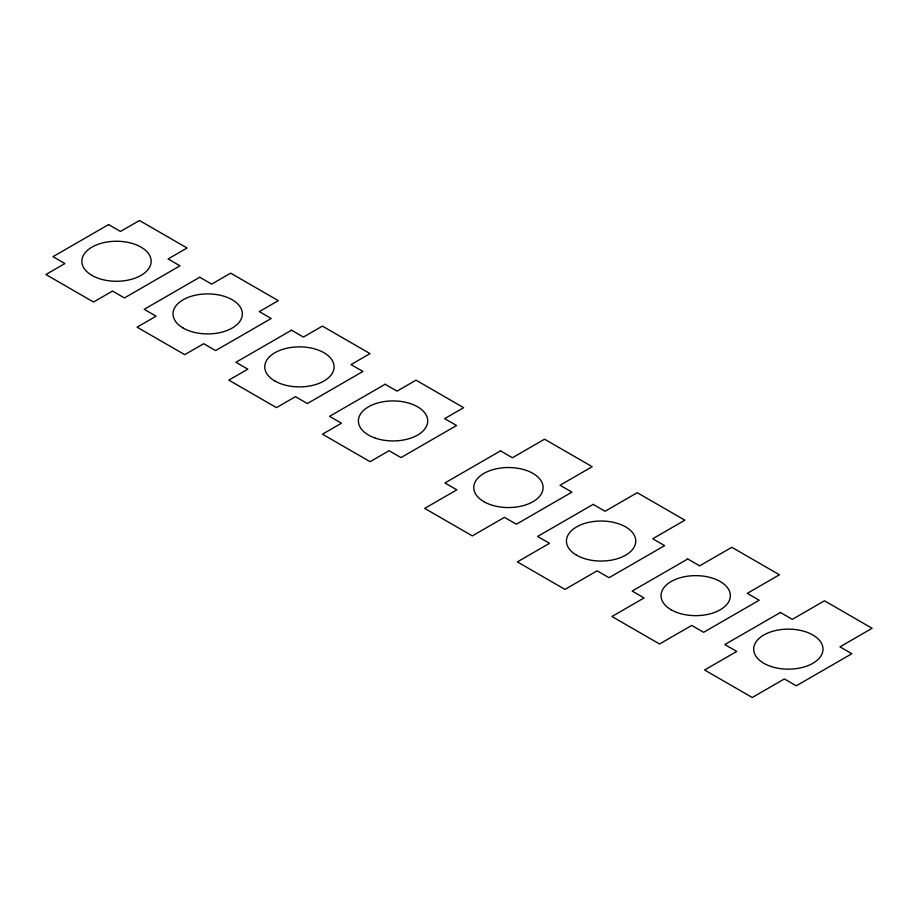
<?xml version="1.0" encoding="UTF-8"?>
<svg xmlns="http://www.w3.org/2000/svg" width="918" height="918" viewBox="0 0 918 918"><rect width="100%" height="100%" fill="white"/><g stroke="black" fill="none" stroke-linecap="round" stroke-linejoin="round"><path stroke-width="1.38" d="M108.565 224.589L52.992 256.673L64.903 263.546L45.9 274.516L93.533 302.022L112.524 291.052L124.435 297.925L180.008 265.841L168.097 258.968L187.1 247.998L139.467 220.504L120.465 231.462L108.565 224.589M199.757 277.247L144.183 309.32L156.094 316.194L137.092 327.164L184.725 354.669L203.716 343.699L215.627 350.573L271.2 318.489L259.289 311.615L278.292 300.645L230.659 273.151L211.656 284.121L199.757 277.247M291.488 330.205L235.926 362.289L247.826 369.162L228.834 380.132L276.467 407.638L295.458 396.668L307.369 403.541L362.931 371.457L351.032 364.584L370.023 353.614L322.402 326.108L303.399 337.078L291.488 330.205M385.124 384.263L329.551 416.347L341.462 423.221L322.459 434.191L370.092 461.685L389.094 450.715L400.994 457.589L456.567 425.516L444.656 418.642L463.659 407.672L416.026 380.167L397.024 391.137L385.124 384.263M500.505 450.876L444.932 482.96L456.843 489.833L424.69 508.4L472.322 535.894L504.464 517.339L516.375 524.212L571.948 492.128L560.037 485.255L592.19 466.688L544.558 439.194L512.405 457.749L500.505 450.876M593.166 504.384L537.604 536.456L549.503 543.341L517.35 561.896L564.983 589.402L597.136 570.835L609.047 577.709L664.609 545.625L652.709 538.751L684.862 520.185L637.23 492.691L605.077 511.257L593.166 504.384M687.743 558.982L632.169 591.066L644.08 597.939L611.927 616.506L659.56 644L691.713 625.433L703.624 632.307L759.186 600.234L747.275 593.349L779.428 574.794L731.807 547.289L699.654 565.855L687.743 558.982M780.415 612.478L724.841 644.562L736.752 651.436L704.599 670.002L752.232 697.496L784.385 678.941L796.285 685.815L851.858 653.731L839.947 646.857L872.1 628.291L824.467 600.797L792.314 619.352L780.415 612.478M771.017 666.479A34.666 20.012 0 0 0 823.01 649.152A34.666 20.012 0 0 0 771.017 631.813A34.666 20.012 0 0 0 771.017 666.479M183.175 328.059A34.666 20.012 0 0 0 241.17 319.085A34.666 20.012 0 0 0 198.724 294.575A34.666 20.012 0 0 0 183.175 328.059M91.984 275.411A34.666 20.012 0 0 0 149.978 266.438A34.666 20.012 0 0 0 107.532 241.927A34.666 20.012 0 0 0 91.984 275.411M671.173 609.793A34.666 20.012 0 0 0 729.156 600.831A34.666 20.012 0 0 0 686.71 576.32A34.666 20.012 0 0 0 671.173 609.793M576.596 555.195A34.666 20.012 0 0 0 634.59 546.221A34.666 20.012 0 0 0 592.133 521.711A34.666 20.012 0 0 0 576.596 555.195M483.924 501.698A34.666 20.012 0 0 0 541.918 492.725A34.666 20.012 0 0 0 499.472 468.214A34.666 20.012 0 0 0 483.924 501.698M274.918 381.027A34.666 20.012 0 0 0 332.913 372.054A34.666 20.012 0 0 0 290.455 347.543A34.666 20.012 0 0 0 274.918 381.027M375.726 438.265A34.666 20.012 0 0 0 427.719 420.926A34.666 20.012 0 0 0 375.726 403.599A34.666 20.012 0 0 0 375.726 438.265"/></g></svg>
